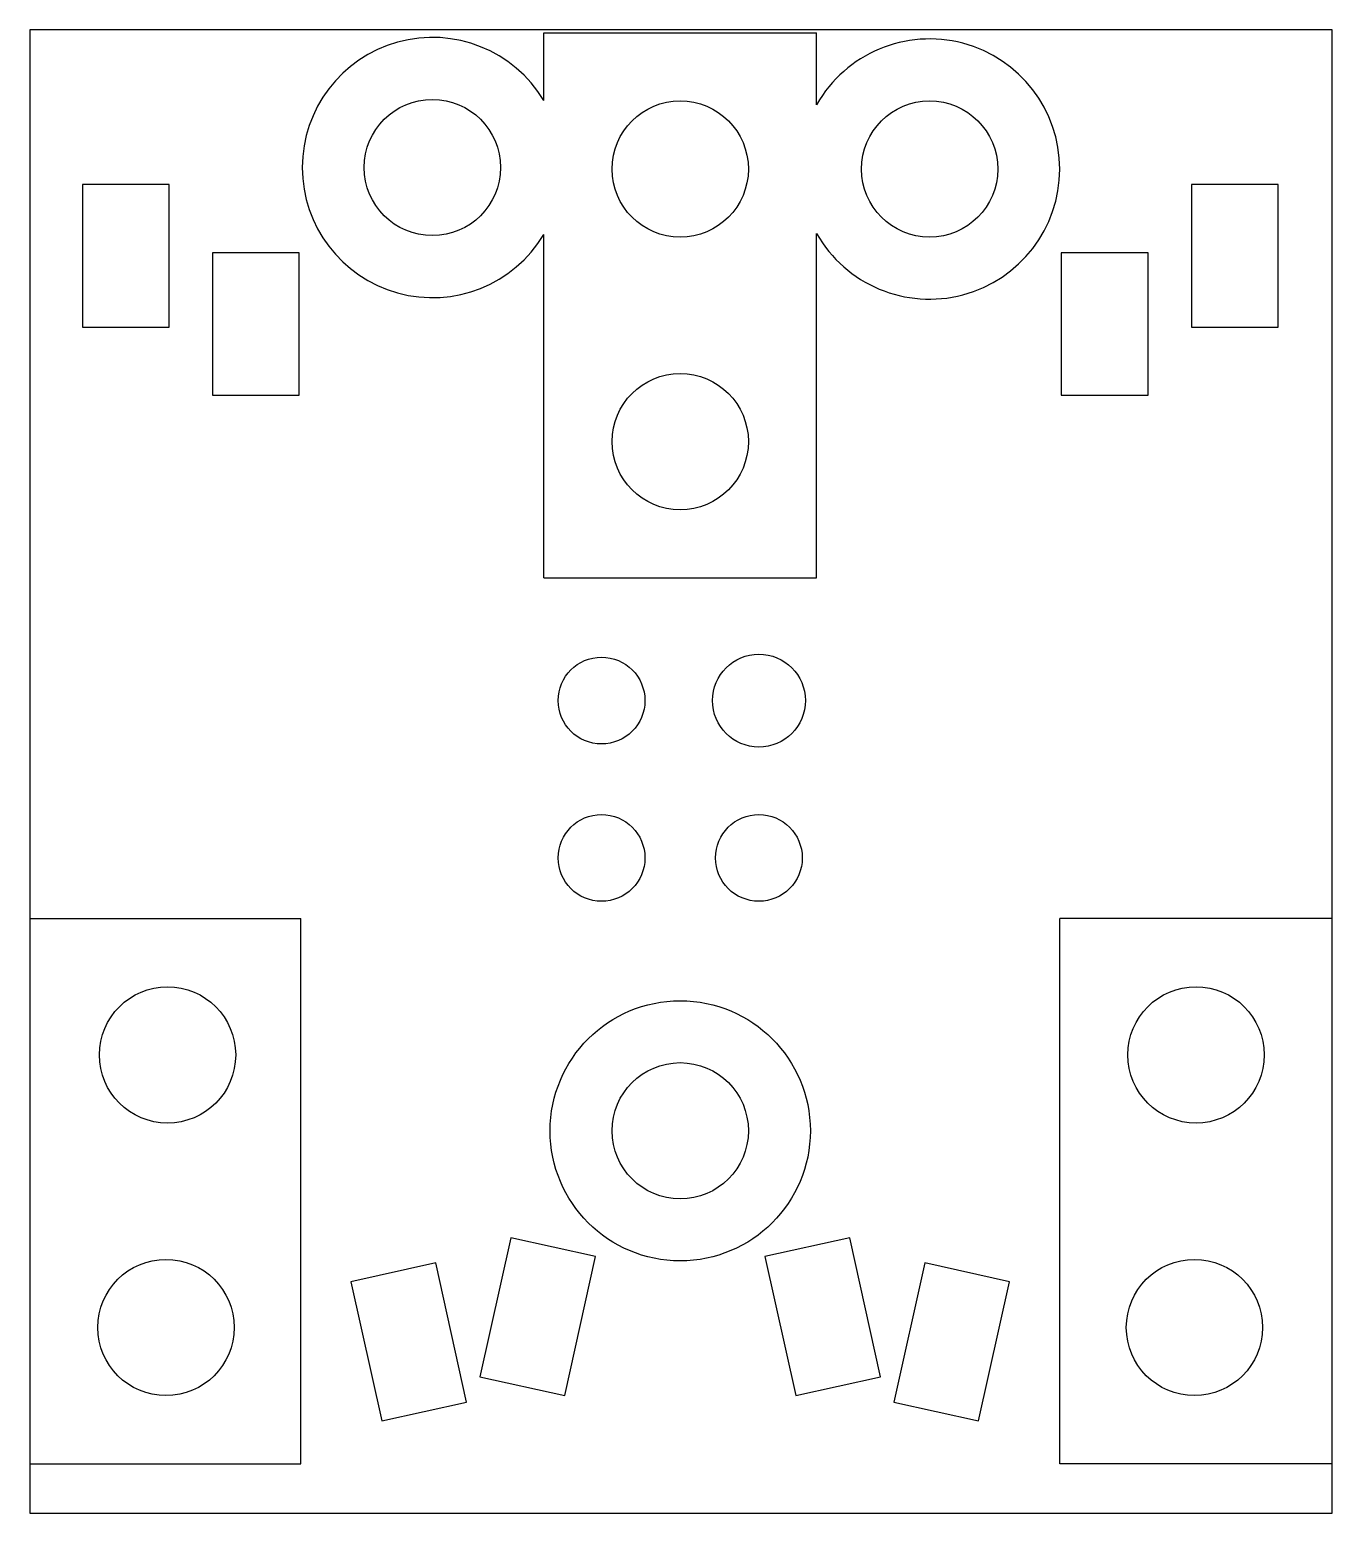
# Model space of a CAD drawing. Header units: millimetres. Extents: x 0 to 21, y 0 to 23.9.
import ezdxf

# ---------------------------------------------------------------- set-up
doc = ezdxf.new("R2010")
doc.units = ezdxf.units.MM

msp = doc.modelspace()

# ---------------------------------------------------------------- linework, layer by layer
at = {"color": 7, "linetype": 'Continuous', "lineweight": 25}
for p, q in [((0.004, 23.948), (0.004, -0.002)), ((21.029, 23.948), (0.004, 23.948)), ((8.304, 23.898), (12.704, 23.898)), ((8.304, 22.805), (8.304, 23.898)), ((12.704, 22.737), (12.704, 23.898)), ((21.029, -0.002), (21.029, 23.948)), ((0.854, 21.448), (0.854, 19.148)), ((2.254, 21.448), (0.854, 21.448)), ((2.254, 19.148), (2.254, 21.448)), ((18.754, 21.448), (18.754, 19.148)), ((20.154, 21.448), (18.754, 21.448)), ((20.154, 19.148), (20.154, 21.448)), ((8.304, 15.098), (8.304, 20.641)), ((12.704, 15.098), (12.704, 20.659)), ((2.954, 20.348), (2.954, 18.048)), ((4.354, 20.348), (2.954, 20.348)), ((4.354, 18.048), (4.354, 20.348)), ((16.654, 20.348), (16.654, 18.048)), ((18.054, 20.348), (16.654, 20.348)), ((18.054, 18.048), (18.054, 20.348)), ((0.854, 19.148), (2.254, 19.148)), ((18.754, 19.148), (20.154, 19.148)), ((2.954, 18.048), (4.354, 18.048)), ((16.654, 18.048), (18.054, 18.048)), ((8.304, 15.098), (12.704, 15.098)), ((0.004, 9.598), (4.379, 9.598)), ((4.379, 0.798), (4.379, 9.598)), ((16.629, 0.798), (16.629, 9.598)), ((21.029, 9.598), (16.629, 9.598)), ((7.77, 4.447), (7.272, 2.202)), ((9.136, 4.144), (7.77, 4.447)), ((13.239, 4.447), (11.872, 4.144)), ((13.736, 2.202), (13.239, 4.447)), ((8.639, 1.899), (9.136, 4.144)), ((11.872, 4.144), (12.37, 1.899)), ((6.557, 4.04), (5.19, 3.737)), ((7.055, 1.795), (6.557, 4.04)), ((14.451, 4.04), (13.953, 1.795)), ((15.818, 3.737), (14.451, 4.04)), ((5.19, 3.737), (5.688, 1.492)), ((15.32, 1.492), (15.818, 3.737)), ((7.272, 2.202), (8.639, 1.899)), ((12.37, 1.899), (13.736, 2.202)), ((5.688, 1.492), (7.055, 1.795)), ((13.953, 1.795), (15.32, 1.492)), ((0.004, 0.798), (4.379, 0.798)), ((21.029, 0.798), (16.629, 0.798)), ((0.004, -0.002), (21.029, -0.002))]:
    msp.add_line(p, q, dxfattribs=at)
for centre, radius in [((6.504, 21.723), 1.1), ((10.504, 21.698), 1.1), ((14.529, 21.698), 1.1), ((10.504, 17.298), 1.1), ((9.234, 13.118), 0.7), ((11.774, 13.118), 0.75), ((9.234, 10.578), 0.7), ((11.774, 10.578), 0.7), ((2.229, 7.398), 1.1), ((18.829, 7.398), 1.1), ((10.504, 6.173), 2.1), ((10.504, 6.173), 1.1), ((2.204, 2.998), 1.1), ((18.804, 2.998), 1.1)]:
    msp.add_circle(centre, radius, dxfattribs=at)
for centre, start, end in [((6.504, 21.723), 31.0027, 328.9973), ((14.529, 21.698), 209.6518, 150.3482)]:
    msp.add_arc(centre, 2.1, start, end, dxfattribs=at)

doc.saveas('drawing.dxf')
